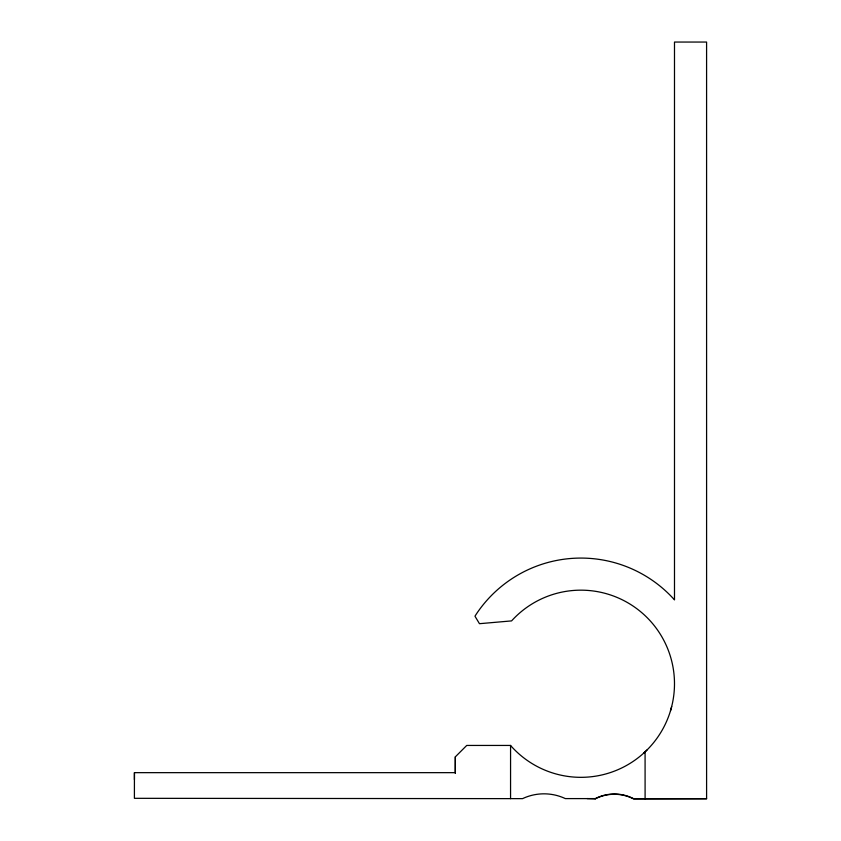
<?xml version="1.0" encoding="UTF-8"?>
<svg xmlns="http://www.w3.org/2000/svg" width="841" height="841" viewBox="0 0 841 841"><rect width="100%" height="100%" fill="white"/><g stroke="black" fill="none" stroke-linecap="round" stroke-linejoin="round"><path stroke-width="1.26" d="M455.307 772.658L134.434 772.658L134.402 798.319L522.545 798.645A50.176 50.176 0 0 1 565.331 798.593L595.26 798.603A42.092 42.092 0 0 1 633.662 798.698L706.598 798.729L706.587 42.05L674.493 42.05L674.493 599.885L674.03 599.349A125.677 125.677 0 0 0 476.416 613.93L474.965 616.211L479.465 623.696L511.57 620.9A93.582 93.582 0 0 1 645.993 616.506A93.582 93.582 0 0 1 645.993 750.992A93.582 93.582 0 0 1 511.57 746.598L510.571 745.441L466.734 745.441L455.317 756.858L455.296 773.058L455.317 756.858M510.561 798.656L510.571 745.441M706.598 798.729L633.662 798.95A42.092 42.092 0 0 0 595.249 798.845L595.26 798.603M670.466 710.918L671.686 706.493M643.754 753.084L647.086 749.92M587.092 798.582L595.249 798.845M645.079 751.822L645.1 798.729M134.434 772.658L134.434 779.649"/></g></svg>
